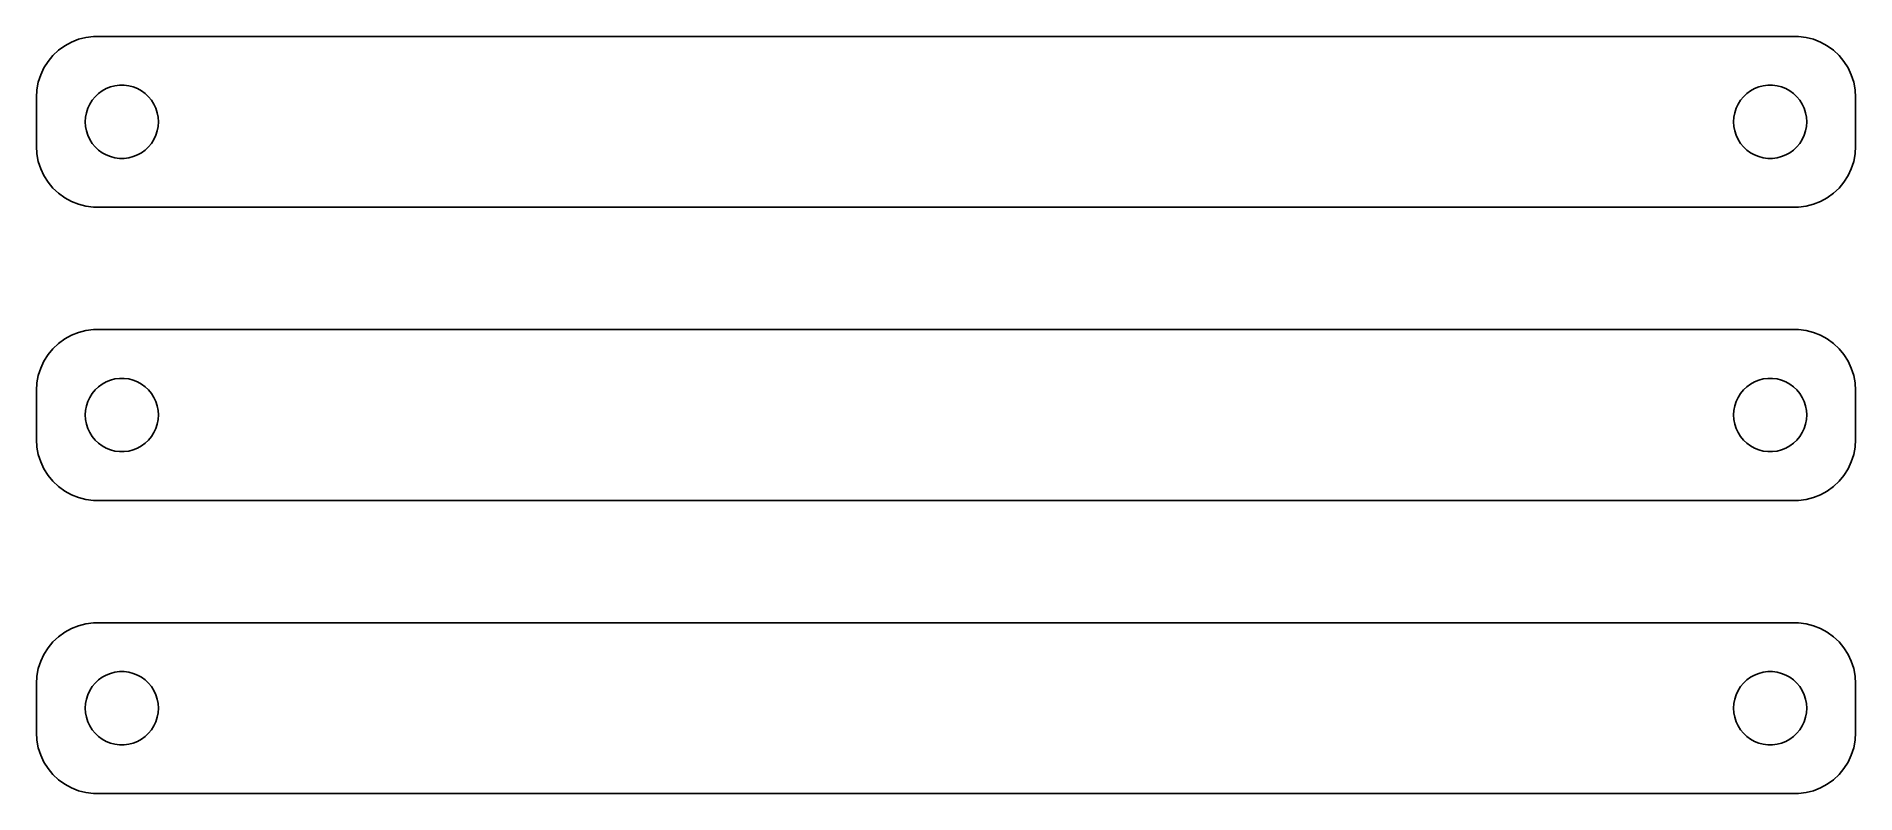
# Model space of a CAD drawing. Header units: metres. Extents: x -74 to 74, y 41 to 103.
import ezdxf

# ---------------------------------------------------------------- set-up
doc = ezdxf.new("R2010")
doc.units = ezdxf.units.M

msp = doc.modelspace()

# ---------------------------------------------------------------- linework, layer by layer
for p, q in [((-70.4369, 102.911), (-71.0451, 102.755)), ((-69.8139, 102.99), (-70.4369, 102.911)), ((69.8139, 102.99), (-69.8139, 102.99)), ((70.4369, 102.911), (69.8139, 102.99)), ((71.0451, 102.755), (70.4369, 102.911)), ((-73.1448, 101.423), (-73.5451, 100.939)), ((-72.6871, 101.853), (-73.1448, 101.423)), ((-72.1791, 102.222), (-72.6871, 101.853)), ((-71.6289, 102.524), (-72.1791, 102.222)), ((-71.0451, 102.755), (-71.6289, 102.524)), ((71.6289, 102.524), (71.0451, 102.755)), ((72.1791, 102.222), (71.6289, 102.524)), ((72.6871, 101.853), (72.1791, 102.222)), ((73.1448, 101.423), (72.6871, 101.853)), ((73.5451, 100.939), (73.1448, 101.423)), ((-74.1489, 99.8406), (-74.3429, 99.2434)), ((-73.8815, 100.409), (-74.1489, 99.8406)), ((-73.5451, 100.939), (-73.8815, 100.409)), ((73.8815, 100.409), (73.5451, 100.939)), ((74.1489, 99.8406), (73.8815, 100.409)), ((74.3429, 99.2434), (74.1489, 99.8406)), ((-74.4606, 98.6267), (-74.5, 98)), ((-74.3429, 99.2434), (-74.4606, 98.6267)), ((-69.4123, 98.3115), (-69.1075, 98.533)), ((-69.1075, 98.533), (-68.7773, 98.7145)), ((-68.7773, 98.7145), (-68.427, 98.8532)), ((-68.427, 98.8532), (-68.0621, 98.9469)), ((-68.0621, 98.9469), (-67.6884, 98.9941)), ((-67.6884, 98.9941), (-67.3116, 98.9941)), ((-67.3116, 98.9941), (-66.9379, 98.9469)), ((-66.9379, 98.9469), (-66.573, 98.8532)), ((-66.573, 98.8532), (-66.2227, 98.7145)), ((-66.2227, 98.7145), (-65.8925, 98.533)), ((-65.8925, 98.533), (-65.5877, 98.3115)), ((65.5877, 98.3115), (65.8925, 98.533)), ((65.8925, 98.533), (66.2227, 98.7145)), ((66.2227, 98.7145), (66.573, 98.8532)), ((66.573, 98.8532), (66.9379, 98.9469)), ((66.9379, 98.9469), (67.3116, 98.9941)), ((67.3116, 98.9941), (67.6884, 98.9941)), ((67.6884, 98.9941), (68.0621, 98.9469)), ((68.0621, 98.9469), (68.427, 98.8532)), ((68.427, 98.8532), (68.7773, 98.7145)), ((68.7773, 98.7145), (69.1075, 98.533)), ((69.1075, 98.533), (69.4123, 98.3115)), ((74.4606, 98.6267), (74.3429, 99.2434)), ((74.5, 98), (74.4606, 98.6267)), ((-74.5, 98), (-74.5, 94)), ((-70.4057, 96.7461), (-70.2893, 97.1044)), ((-70.2893, 97.1044), (-70.1289, 97.4453)), ((-70.1289, 97.4453), (-69.927, 97.7634)), ((-69.927, 97.7634), (-69.6869, 98.0536)), ((-69.6869, 98.0536), (-69.4123, 98.3115)), ((-65.5877, 98.3115), (-65.3131, 98.0536)), ((-65.3131, 98.0536), (-65.073, 97.7634)), ((-65.073, 97.7634), (-64.8711, 97.4453)), ((-64.8711, 97.4453), (-64.7107, 97.1044)), ((-64.7107, 97.1044), (-64.5943, 96.7461)), ((64.5943, 96.7461), (64.7107, 97.1044)), ((64.7107, 97.1044), (64.8711, 97.4453)), ((64.8711, 97.4453), (65.073, 97.7634)), ((65.073, 97.7634), (65.3131, 98.0536)), ((65.3131, 98.0536), (65.5877, 98.3115)), ((69.4123, 98.3115), (69.6869, 98.0536)), ((69.6869, 98.0536), (69.927, 97.7634)), ((69.927, 97.7634), (70.1289, 97.4453)), ((70.1289, 97.4453), (70.2893, 97.1044)), ((70.2893, 97.1044), (70.4057, 96.7461)), ((74.5, 94), (74.5, 98)), ((-70.5, 96), (-70.4763, 96.376)), ((-70.4763, 95.624), (-70.5, 96)), ((-70.4763, 96.376), (-70.4057, 96.7461)), ((-70.4057, 95.2539), (-70.4763, 95.624)), ((-64.5943, 96.7461), (-64.5237, 96.376)), ((-64.5237, 95.624), (-64.5943, 95.2539)), ((-64.5237, 96.376), (-64.5, 96)), ((-64.5, 96), (-64.5237, 95.624)), ((64.5, 96), (64.5237, 96.376)), ((64.5237, 95.624), (64.5, 96)), ((64.5237, 96.376), (64.5943, 96.7461)), ((64.5943, 95.2539), (64.5237, 95.624)), ((70.4057, 96.7461), (70.4763, 96.376)), ((70.4763, 95.624), (70.4057, 95.2539)), ((70.4763, 96.376), (70.5, 96)), ((70.5, 96), (70.4763, 95.624)), ((-74.5, 94), (-74.4606, 93.3733)), ((-70.2893, 94.8956), (-70.4057, 95.2539)), ((-70.1289, 94.5547), (-70.2893, 94.8956)), ((-69.927, 94.2366), (-70.1289, 94.5547)), ((-69.6869, 93.9464), (-69.927, 94.2366)), ((-69.4123, 93.6885), (-69.6869, 93.9464)), ((-65.3131, 93.9464), (-65.5877, 93.6885)), ((-65.073, 94.2366), (-65.3131, 93.9464)), ((-64.8711, 94.5547), (-65.073, 94.2366)), ((-64.7107, 94.8956), (-64.8711, 94.5547)), ((-64.5943, 95.2539), (-64.7107, 94.8956)), ((64.7107, 94.8956), (64.5943, 95.2539)), ((64.8711, 94.5547), (64.7107, 94.8956)), ((65.073, 94.2366), (64.8711, 94.5547)), ((65.3131, 93.9464), (65.073, 94.2366)), ((65.5877, 93.6885), (65.3131, 93.9464)), ((69.6869, 93.9464), (69.4123, 93.6885)), ((69.927, 94.2366), (69.6869, 93.9464)), ((70.1289, 94.5547), (69.927, 94.2366)), ((70.2893, 94.8956), (70.1289, 94.5547)), ((70.4057, 95.2539), (70.2893, 94.8956)), ((74.4606, 93.3733), (74.5, 94)), ((-74.4606, 93.3733), (-74.3429, 92.7566)), ((-74.3429, 92.7566), (-74.1489, 92.1594)), ((-69.1075, 93.467), (-69.4123, 93.6885)), ((-68.7773, 93.2855), (-69.1075, 93.467)), ((-68.427, 93.1468), (-68.7773, 93.2855)), ((-68.0621, 93.0531), (-68.427, 93.1468)), ((-67.6884, 93.0059), (-68.0621, 93.0531)), ((-67.3116, 93.0059), (-67.6884, 93.0059)), ((-66.9379, 93.0531), (-67.3116, 93.0059)), ((-66.573, 93.1468), (-66.9379, 93.0531)), ((-66.2227, 93.2855), (-66.573, 93.1468)), ((-65.8925, 93.467), (-66.2227, 93.2855)), ((-65.5877, 93.6885), (-65.8925, 93.467)), ((65.8925, 93.467), (65.5877, 93.6885)), ((66.2227, 93.2855), (65.8925, 93.467)), ((66.573, 93.1468), (66.2227, 93.2855)), ((66.9379, 93.0531), (66.573, 93.1468)), ((67.3116, 93.0059), (66.9379, 93.0531)), ((67.6884, 93.0059), (67.3116, 93.0059)), ((68.0621, 93.0531), (67.6884, 93.0059)), ((68.427, 93.1468), (68.0621, 93.0531)), ((68.7773, 93.2855), (68.427, 93.1468)), ((69.1075, 93.467), (68.7773, 93.2855)), ((69.4123, 93.6885), (69.1075, 93.467)), ((74.1489, 92.1594), (74.3429, 92.7566)), ((74.3429, 92.7566), (74.4606, 93.3733)), ((-74.1489, 92.1594), (-73.8815, 91.5912)), ((-73.8815, 91.5912), (-73.5451, 91.0611)), ((-73.5451, 91.0611), (-73.1448, 90.5773)), ((73.1448, 90.5773), (73.5451, 91.0611)), ((73.5451, 91.0611), (73.8815, 91.5912)), ((73.8815, 91.5912), (74.1489, 92.1594)), ((-73.1448, 90.5773), (-72.6871, 90.1474)), ((-72.6871, 90.1474), (-72.1791, 89.7784)), ((-72.1791, 89.7784), (-71.6289, 89.4759)), ((-71.6289, 89.4759), (-71.0451, 89.2447)), ((71.0451, 89.2447), (71.6289, 89.4759)), ((71.6289, 89.4759), (72.1791, 89.7784)), ((72.1791, 89.7784), (72.6871, 90.1474)), ((72.6871, 90.1474), (73.1448, 90.5773)), ((-71.0451, 89.2447), (-70.4369, 89.0886)), ((-70.4369, 89.0886), (-69.8139, 89.0099)), ((-69.8139, 89.0099), (69.8139, 89.0099)), ((69.8139, 89.0099), (70.4369, 89.0886)), ((70.4369, 89.0886), (71.0451, 89.2447)), ((-69.8139, 78.9901), (-70.4369, 78.9114)), ((69.8139, 78.9901), (-69.8139, 78.9901)), ((70.4369, 78.9114), (69.8139, 78.9901)), ((-72.6871, 77.8526), (-73.1448, 77.4227)), ((-72.1791, 78.2216), (-72.6871, 77.8526)), ((-71.6289, 78.5241), (-72.1791, 78.2216)), ((-71.0451, 78.7553), (-71.6289, 78.5241)), ((-70.4369, 78.9114), (-71.0451, 78.7553)), ((71.0451, 78.7553), (70.4369, 78.9114)), ((71.6289, 78.5241), (71.0451, 78.7553)), ((72.1791, 78.2216), (71.6289, 78.5241)), ((72.6871, 77.8526), (72.1791, 78.2216)), ((73.1448, 77.4227), (72.6871, 77.8526)), ((-73.8815, 76.4088), (-74.1489, 75.8406)), ((-73.5451, 76.9389), (-73.8815, 76.4088)), ((-73.1448, 77.4227), (-73.5451, 76.9389)), ((73.5451, 76.9389), (73.1448, 77.4227)), ((73.8815, 76.4088), (73.5451, 76.9389)), ((74.1489, 75.8406), (73.8815, 76.4088)), ((-74.4606, 74.6267), (-74.5, 74)), ((-74.3429, 75.2434), (-74.4606, 74.6267)), ((-74.1489, 75.8406), (-74.3429, 75.2434)), ((-69.4123, 74.3115), (-69.1075, 74.533)), ((-69.1075, 74.533), (-68.7773, 74.7145)), ((-68.7773, 74.7145), (-68.427, 74.8532)), ((-68.427, 74.8532), (-68.0621, 74.9469)), ((-68.0621, 74.9469), (-67.6884, 74.9941)), ((-67.6884, 74.9941), (-67.3116, 74.9941)), ((-67.3116, 74.9941), (-66.9379, 74.9469)), ((-66.9379, 74.9469), (-66.573, 74.8532)), ((-66.573, 74.8532), (-66.2227, 74.7145)), ((-66.2227, 74.7145), (-65.8925, 74.533)), ((-65.8925, 74.533), (-65.5877, 74.3115)), ((65.5877, 74.3115), (65.8925, 74.533)), ((65.8925, 74.533), (66.2227, 74.7145)), ((66.2227, 74.7145), (66.573, 74.8532)), ((66.573, 74.8532), (66.9379, 74.9469)), ((66.9379, 74.9469), (67.3116, 74.9941)), ((67.3116, 74.9941), (67.6884, 74.9941)), ((67.6884, 74.9941), (68.0621, 74.9469)), ((68.0621, 74.9469), (68.427, 74.8532)), ((68.427, 74.8532), (68.7773, 74.7145)), ((68.7773, 74.7145), (69.1075, 74.533)), ((69.1075, 74.533), (69.4123, 74.3115)), ((74.3429, 75.2434), (74.1489, 75.8406)), ((74.4606, 74.6267), (74.3429, 75.2434)), ((74.5, 74), (74.4606, 74.6267)), ((-74.5, 74), (-74.5, 70)), ((-70.4057, 72.7461), (-70.2893, 73.1044)), ((-70.2893, 73.1044), (-70.1289, 73.4453)), ((-70.1289, 73.4453), (-69.927, 73.7634)), ((-69.927, 73.7634), (-69.6869, 74.0536)), ((-69.6869, 74.0536), (-69.4123, 74.3115)), ((-65.5877, 74.3115), (-65.3131, 74.0536)), ((-65.3131, 74.0536), (-65.073, 73.7634)), ((-65.073, 73.7634), (-64.8711, 73.4453)), ((-64.8711, 73.4453), (-64.7107, 73.1044)), ((-64.7107, 73.1044), (-64.5943, 72.7461)), ((64.5943, 72.7461), (64.7107, 73.1044)), ((64.7107, 73.1044), (64.8711, 73.4453)), ((64.8711, 73.4453), (65.073, 73.7634)), ((65.073, 73.7634), (65.3131, 74.0536)), ((65.3131, 74.0536), (65.5877, 74.3115)), ((69.4123, 74.3115), (69.6869, 74.0536)), ((69.6869, 74.0536), (69.927, 73.7634)), ((69.927, 73.7634), (70.1289, 73.4453)), ((70.1289, 73.4453), (70.2893, 73.1044)), ((70.2893, 73.1044), (70.4057, 72.7461)), ((74.5, 70), (74.5, 74)), ((-70.5, 72), (-70.4763, 72.376)), ((-70.4763, 71.624), (-70.5, 72)), ((-70.4763, 72.376), (-70.4057, 72.7461)), ((-70.4057, 71.2539), (-70.4763, 71.624)), ((-64.5943, 72.7461), (-64.5237, 72.376)), ((-64.5237, 71.624), (-64.5943, 71.2539)), ((-64.5237, 72.376), (-64.5, 72)), ((-64.5, 72), (-64.5237, 71.624)), ((64.5, 72), (64.5237, 72.376)), ((64.5237, 71.624), (64.5, 72)), ((64.5237, 72.376), (64.5943, 72.7461)), ((64.5943, 71.2539), (64.5237, 71.624)), ((70.4057, 72.7461), (70.4763, 72.376)), ((70.4763, 71.624), (70.4057, 71.2539)), ((70.4763, 72.376), (70.5, 72)), ((70.5, 72), (70.4763, 71.624)), ((-70.2893, 70.8956), (-70.4057, 71.2539)), ((-70.1289, 70.5547), (-70.2893, 70.8956)), ((-69.927, 70.2366), (-70.1289, 70.5547)), ((-69.6869, 69.9464), (-69.927, 70.2366)), ((-65.073, 70.2366), (-65.3131, 69.9464)), ((-64.8711, 70.5547), (-65.073, 70.2366)), ((-64.7107, 70.8956), (-64.8711, 70.5547)), ((-64.5943, 71.2539), (-64.7107, 70.8956)), ((64.7107, 70.8956), (64.5943, 71.2539)), ((64.8711, 70.5547), (64.7107, 70.8956)), ((65.073, 70.2366), (64.8711, 70.5547)), ((65.3131, 69.9464), (65.073, 70.2366)), ((69.927, 70.2366), (69.6869, 69.9464)), ((70.1289, 70.5547), (69.927, 70.2366)), ((70.2893, 70.8956), (70.1289, 70.5547)), ((70.4057, 71.2539), (70.2893, 70.8956)), ((-74.5, 70), (-74.4606, 69.3733)), ((-74.4606, 69.3733), (-74.3429, 68.7566)), ((-74.3429, 68.7566), (-74.1489, 68.1594)), ((-69.4123, 69.6885), (-69.6869, 69.9464)), ((-69.1075, 69.467), (-69.4123, 69.6885)), ((-68.7773, 69.2855), (-69.1075, 69.467)), ((-68.427, 69.1468), (-68.7773, 69.2855)), ((-68.0621, 69.0531), (-68.427, 69.1468)), ((-67.6884, 69.0059), (-68.0621, 69.0531)), ((-67.3116, 69.0059), (-67.6884, 69.0059)), ((-66.9379, 69.0531), (-67.3116, 69.0059)), ((-66.573, 69.1468), (-66.9379, 69.0531)), ((-66.2227, 69.2855), (-66.573, 69.1468)), ((-65.8925, 69.467), (-66.2227, 69.2855)), ((-65.5877, 69.6885), (-65.8925, 69.467)), ((-65.3131, 69.9464), (-65.5877, 69.6885)), ((65.5877, 69.6885), (65.3131, 69.9464)), ((65.8925, 69.467), (65.5877, 69.6885)), ((66.2227, 69.2855), (65.8925, 69.467)), ((66.573, 69.1468), (66.2227, 69.2855)), ((66.9379, 69.0531), (66.573, 69.1468)), ((67.3116, 69.0059), (66.9379, 69.0531)), ((67.6884, 69.0059), (67.3116, 69.0059)), ((68.0621, 69.0531), (67.6884, 69.0059)), ((68.427, 69.1468), (68.0621, 69.0531)), ((68.7773, 69.2855), (68.427, 69.1468)), ((69.1075, 69.467), (68.7773, 69.2855)), ((69.4123, 69.6885), (69.1075, 69.467)), ((69.6869, 69.9464), (69.4123, 69.6885)), ((74.1489, 68.1594), (74.3429, 68.7566)), ((74.3429, 68.7566), (74.4606, 69.3733)), ((74.4606, 69.3733), (74.5, 70)), ((-74.1489, 68.1594), (-73.8815, 67.5912)), ((-73.8815, 67.5912), (-73.5451, 67.0611)), ((-73.5451, 67.0611), (-73.1448, 66.5773)), ((73.1448, 66.5773), (73.5451, 67.0611)), ((73.5451, 67.0611), (73.8815, 67.5912)), ((73.8815, 67.5912), (74.1489, 68.1594)), ((-73.1448, 66.5773), (-72.6871, 66.1474)), ((-72.6871, 66.1474), (-72.1791, 65.7784)), ((-72.1791, 65.7784), (-71.6289, 65.4759)), ((71.6289, 65.4759), (72.1791, 65.7784)), ((72.1791, 65.7784), (72.6871, 66.1474)), ((72.6871, 66.1474), (73.1448, 66.5773)), ((-71.6289, 65.4759), (-71.0451, 65.2447)), ((-71.0451, 65.2447), (-70.4369, 65.0886)), ((-70.4369, 65.0886), (-69.8139, 65.0099)), ((-69.8139, 65.0099), (69.8139, 65.0099)), ((69.8139, 65.0099), (70.4369, 65.0886)), ((70.4369, 65.0886), (71.0451, 65.2447)), ((71.0451, 65.2447), (71.6289, 65.4759)), ((-72.6871, 53.8526), (-73.1448, 53.4227)), ((-72.1791, 54.2216), (-72.6871, 53.8526)), ((-71.6289, 54.5241), (-72.1791, 54.2216)), ((-71.0451, 54.7553), (-71.6289, 54.5241)), ((-70.4369, 54.9114), (-71.0451, 54.7553)), ((-69.8139, 54.9901), (-70.4369, 54.9114)), ((69.8139, 54.9901), (-69.8139, 54.9901)), ((70.4369, 54.9114), (69.8139, 54.9901)), ((71.0451, 54.7553), (70.4369, 54.9114)), ((71.6289, 54.5241), (71.0451, 54.7553)), ((72.1791, 54.2216), (71.6289, 54.5241)), ((72.6871, 53.8526), (72.1791, 54.2216)), ((73.1448, 53.4227), (72.6871, 53.8526)), ((-73.8815, 52.4088), (-74.1489, 51.8406)), ((-73.5451, 52.9389), (-73.8815, 52.4088)), ((-73.1448, 53.4227), (-73.5451, 52.9389)), ((73.5451, 52.9389), (73.1448, 53.4227)), ((73.8815, 52.4088), (73.5451, 52.9389)), ((74.1489, 51.8406), (73.8815, 52.4088)), ((-74.3429, 51.2434), (-74.4606, 50.6267)), ((-74.1489, 51.8406), (-74.3429, 51.2434)), ((-69.1075, 50.533), (-68.7773, 50.7145)), ((-68.7773, 50.7145), (-68.427, 50.8532)), ((-68.427, 50.8532), (-68.0621, 50.9469)), ((-68.0621, 50.9469), (-67.6884, 50.9941)), ((-67.6884, 50.9941), (-67.3116, 50.9941)), ((-67.3116, 50.9941), (-66.9379, 50.9469)), ((-66.9379, 50.9469), (-66.573, 50.8532)), ((-66.573, 50.8532), (-66.2227, 50.7145)), ((-66.2227, 50.7145), (-65.8925, 50.533)), ((65.8925, 50.533), (66.2227, 50.7145)), ((66.2227, 50.7145), (66.573, 50.8532)), ((66.573, 50.8532), (66.9379, 50.9469)), ((66.9379, 50.9469), (67.3116, 50.9941)), ((67.3116, 50.9941), (67.6884, 50.9941)), ((67.6884, 50.9941), (68.0621, 50.9469)), ((68.0621, 50.9469), (68.427, 50.8532)), ((68.427, 50.8532), (68.7773, 50.7145)), ((68.7773, 50.7145), (69.1075, 50.533)), ((74.3429, 51.2434), (74.1489, 51.8406)), ((74.4606, 50.6267), (74.3429, 51.2434)), ((-74.4606, 50.6267), (-74.5, 50)), ((-74.5, 50), (-74.5, 46)), ((-70.2893, 49.1044), (-70.1289, 49.4453)), ((-70.1289, 49.4453), (-69.927, 49.7634)), ((-69.927, 49.7634), (-69.6869, 50.0536)), ((-69.6869, 50.0536), (-69.4123, 50.3115)), ((-69.4123, 50.3115), (-69.1075, 50.533)), ((-65.8925, 50.533), (-65.5877, 50.3115)), ((-65.5877, 50.3115), (-65.3131, 50.0536)), ((-65.3131, 50.0536), (-65.073, 49.7634)), ((-65.073, 49.7634), (-64.8711, 49.4453)), ((-64.8711, 49.4453), (-64.7107, 49.1044)), ((64.7107, 49.1044), (64.8711, 49.4453)), ((64.8711, 49.4453), (65.073, 49.7634)), ((65.073, 49.7634), (65.3131, 50.0536)), ((65.3131, 50.0536), (65.5877, 50.3115)), ((65.5877, 50.3115), (65.8925, 50.533)), ((69.1075, 50.533), (69.4123, 50.3115)), ((69.4123, 50.3115), (69.6869, 50.0536)), ((69.6869, 50.0536), (69.927, 49.7634)), ((69.927, 49.7634), (70.1289, 49.4453)), ((70.1289, 49.4453), (70.2893, 49.1044)), ((74.5, 50), (74.4606, 50.6267)), ((74.5, 46), (74.5, 50)), ((-70.5, 48), (-70.4763, 48.376)), ((-70.4763, 47.624), (-70.5, 48)), ((-70.4763, 48.376), (-70.4057, 48.7461)), ((-70.4057, 48.7461), (-70.2893, 49.1044)), ((-64.7107, 49.1044), (-64.5943, 48.7461)), ((-64.5943, 48.7461), (-64.5237, 48.376)), ((-64.5237, 48.376), (-64.5, 48)), ((-64.5, 48), (-64.5237, 47.624)), ((64.5, 48), (64.5237, 48.376)), ((64.5237, 47.624), (64.5, 48)), ((64.5237, 48.376), (64.5943, 48.7461)), ((64.5943, 48.7461), (64.7107, 49.1044)), ((70.2893, 49.1044), (70.4057, 48.7461)), ((70.4057, 48.7461), (70.4763, 48.376)), ((70.4763, 48.376), (70.5, 48)), ((70.5, 48), (70.4763, 47.624)), ((-70.4057, 47.2539), (-70.4763, 47.624)), ((-70.2893, 46.8956), (-70.4057, 47.2539)), ((-70.1289, 46.5547), (-70.2893, 46.8956)), ((-69.927, 46.2366), (-70.1289, 46.5547)), ((-69.6869, 45.9464), (-69.927, 46.2366)), ((-65.073, 46.2366), (-65.3131, 45.9464)), ((-64.8711, 46.5547), (-65.073, 46.2366)), ((-64.7107, 46.8956), (-64.8711, 46.5547)), ((-64.5943, 47.2539), (-64.7107, 46.8956)), ((-64.5237, 47.624), (-64.5943, 47.2539)), ((64.5943, 47.2539), (64.5237, 47.624)), ((64.7107, 46.8956), (64.5943, 47.2539)), ((64.8711, 46.5547), (64.7107, 46.8956)), ((65.073, 46.2366), (64.8711, 46.5547)), ((65.3131, 45.9464), (65.073, 46.2366)), ((69.927, 46.2366), (69.6869, 45.9464)), ((70.1289, 46.5547), (69.927, 46.2366)), ((70.2893, 46.8956), (70.1289, 46.5547)), ((70.4057, 47.2539), (70.2893, 46.8956)), ((70.4763, 47.624), (70.4057, 47.2539)), ((-74.5, 46), (-74.4606, 45.3733)), ((-74.4606, 45.3733), (-74.3429, 44.7566)), ((-74.3429, 44.7566), (-74.1489, 44.1594)), ((-69.4123, 45.6885), (-69.6869, 45.9464)), ((-69.1075, 45.467), (-69.4123, 45.6885)), ((-68.7773, 45.2855), (-69.1075, 45.467)), ((-68.427, 45.1468), (-68.7773, 45.2855)), ((-68.0621, 45.0531), (-68.427, 45.1468)), ((-67.6884, 45.0059), (-68.0621, 45.0531)), ((-67.3116, 45.0059), (-67.6884, 45.0059)), ((-66.9379, 45.0531), (-67.3116, 45.0059)), ((-66.573, 45.1468), (-66.9379, 45.0531)), ((-66.2227, 45.2855), (-66.573, 45.1468)), ((-65.8925, 45.467), (-66.2227, 45.2855)), ((-65.5877, 45.6885), (-65.8925, 45.467)), ((-65.3131, 45.9464), (-65.5877, 45.6885)), ((65.5877, 45.6885), (65.3131, 45.9464)), ((65.8925, 45.467), (65.5877, 45.6885)), ((66.2227, 45.2855), (65.8925, 45.467)), ((66.573, 45.1468), (66.2227, 45.2855)), ((66.9379, 45.0531), (66.573, 45.1468)), ((67.3116, 45.0059), (66.9379, 45.0531)), ((67.6884, 45.0059), (67.3116, 45.0059)), ((68.0621, 45.0531), (67.6884, 45.0059)), ((68.427, 45.1468), (68.0621, 45.0531)), ((68.7773, 45.2855), (68.427, 45.1468)), ((69.1075, 45.467), (68.7773, 45.2855)), ((69.4123, 45.6885), (69.1075, 45.467)), ((69.6869, 45.9464), (69.4123, 45.6885)), ((74.1489, 44.1594), (74.3429, 44.7566)), ((74.3429, 44.7566), (74.4606, 45.3733)), ((74.4606, 45.3733), (74.5, 46)), ((-74.1489, 44.1594), (-73.8815, 43.5912)), ((-73.8815, 43.5912), (-73.5451, 43.0611)), ((73.5451, 43.0611), (73.8815, 43.5912)), ((73.8815, 43.5912), (74.1489, 44.1594)), ((-73.5451, 43.0611), (-73.1448, 42.5773)), ((-73.1448, 42.5773), (-72.6871, 42.1474)), ((-72.6871, 42.1474), (-72.1791, 41.7784)), ((-72.1791, 41.7784), (-71.6289, 41.4759)), ((71.6289, 41.4759), (72.1791, 41.7784)), ((72.1791, 41.7784), (72.6871, 42.1474)), ((72.6871, 42.1474), (73.1448, 42.5773)), ((73.1448, 42.5773), (73.5451, 43.0611)), ((-71.6289, 41.4759), (-71.0451, 41.2447)), ((-71.0451, 41.2447), (-70.4369, 41.0886)), ((-70.4369, 41.0886), (-69.8139, 41.0099)), ((-69.8139, 41.0099), (69.8139, 41.0099)), ((69.8139, 41.0099), (70.4369, 41.0886)), ((70.4369, 41.0886), (71.0451, 41.2447)), ((71.0451, 41.2447), (71.6289, 41.4759))]:
    msp.add_line(p, q)

doc.saveas('drawing.dxf')
